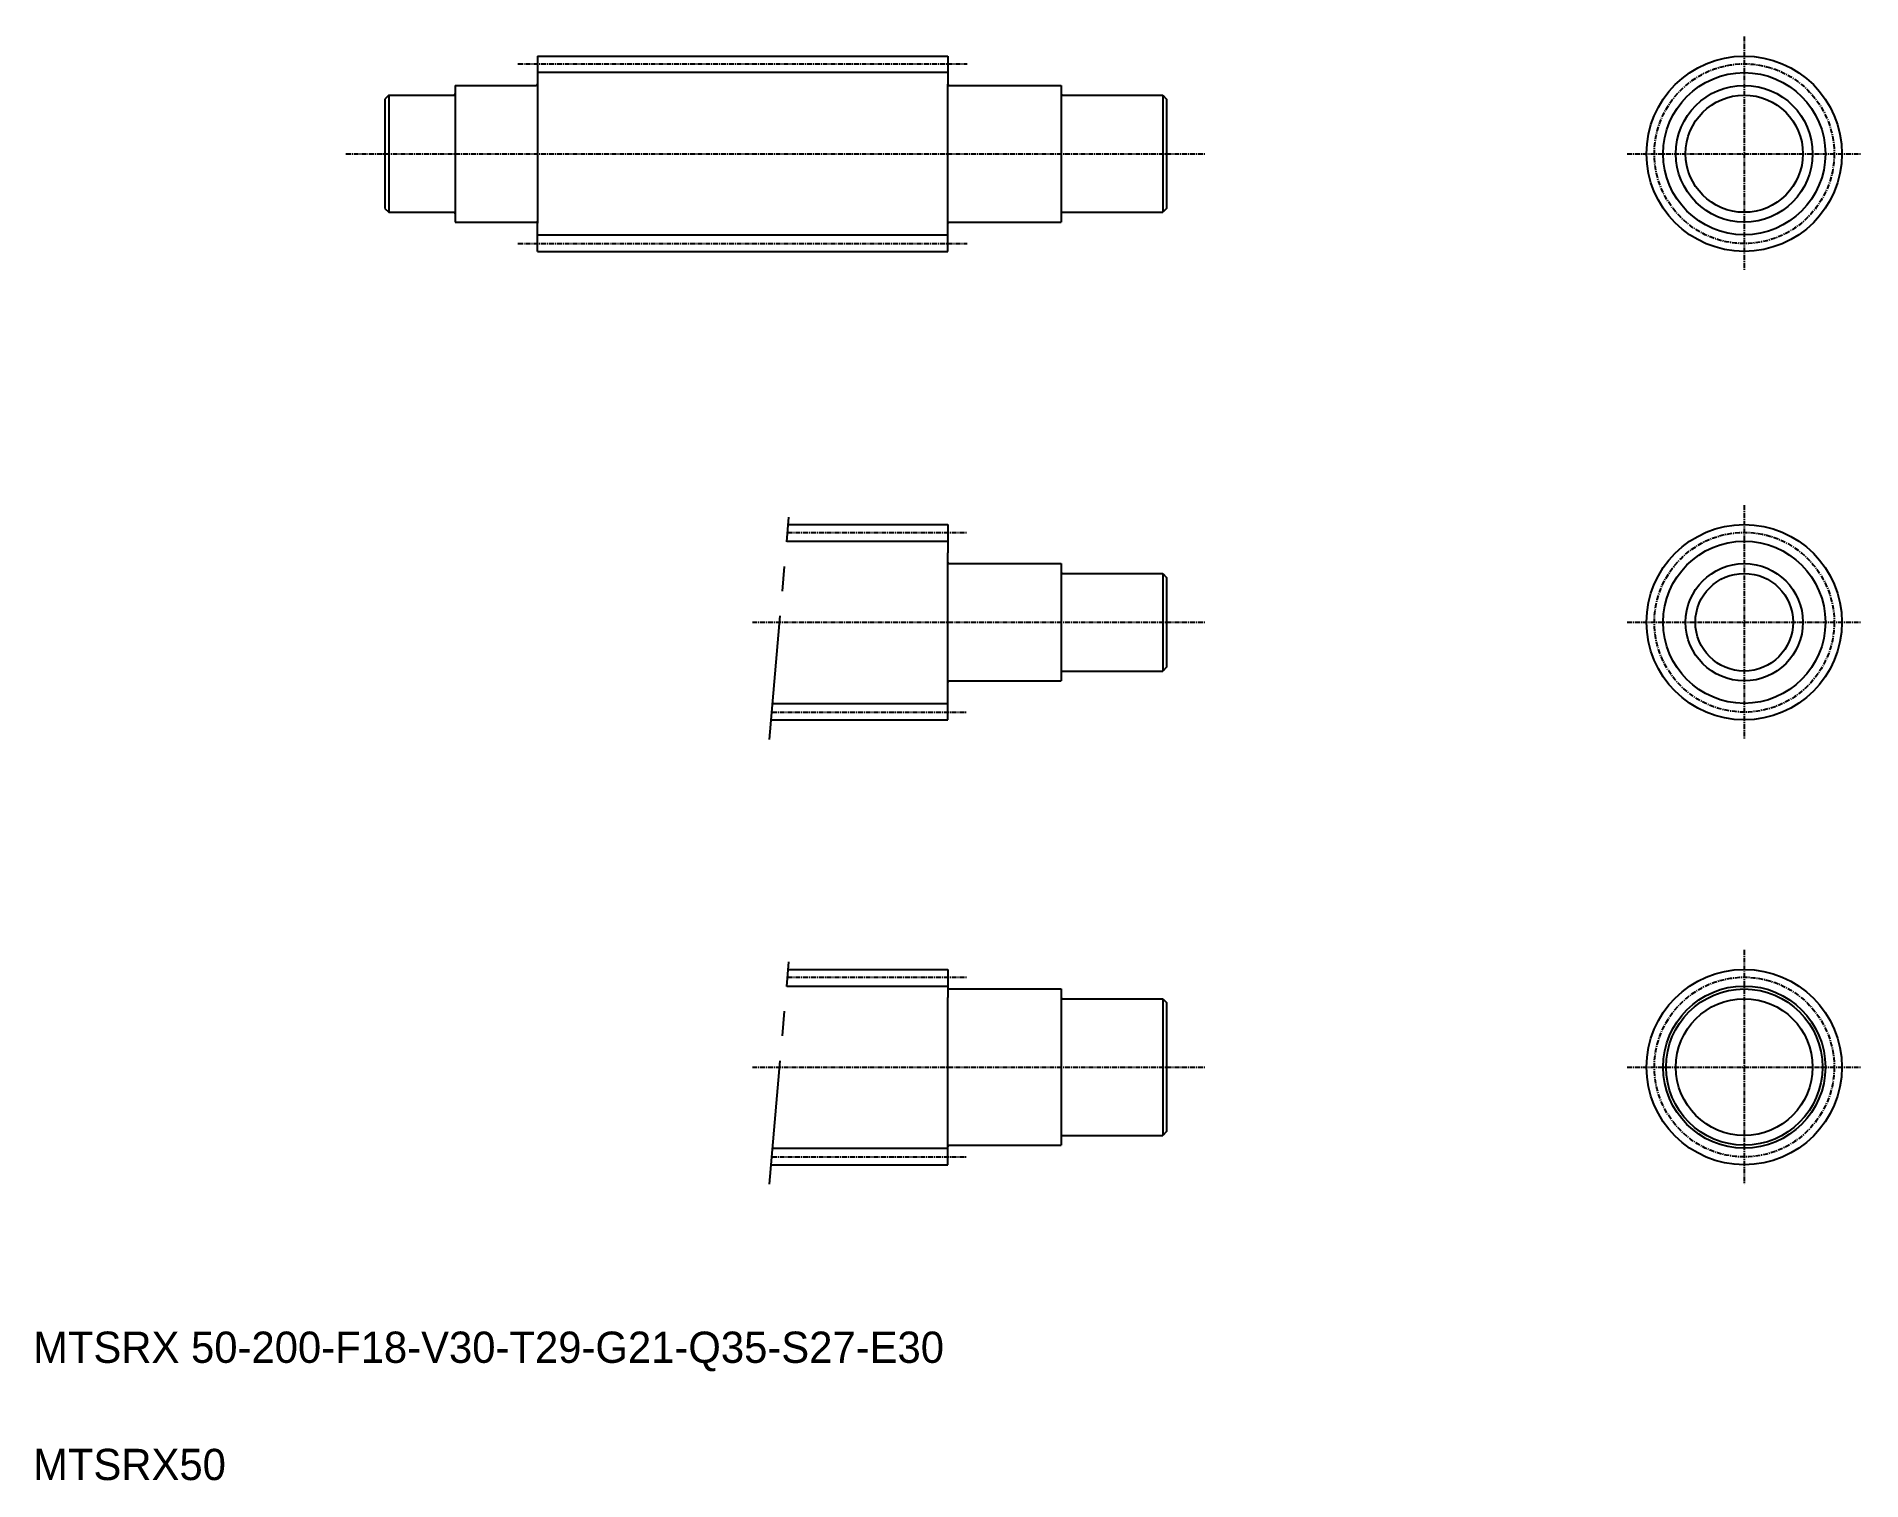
# Model space of a CAD drawing. Extents: x 11 to 478, y 10 to 379.
import ezdxf

# ---------------------------------------------------------------- set-up
doc = ezdxf.new("R2010")
doc.units = 0
doc.linetypes.add('CENTER', pattern=[2, 1.25, -0.25, 0.25, -0.25])
doc.linetypes.add('PHANTOM', pattern=[63.5, 31.75, -6.35, 6.35, -6.35, 6.35, -6.35])
doc.layers.get('0').update_dxf_attribs({"linetype": 'CONTINUOUS'})
doc.layers.add('CENTER', color=1, linetype='CENTER')

msp = doc.modelspace()

# ---------------------------------------------------------------- linework, layer by layer
at = {"color": 7, "linetype": 'CONTINUOUS'}
for p, q in [((139.03, 374.49), (244.03, 374.49)), ((139.03, 374.49), (139.03, 367.29)), ((244.03, 374.49), (244.03, 367.29)), ((101.03, 364.49), (100.03, 363.49)), ((101.03, 364.49), (117.73, 364.49)), ((101.03, 364.49), (101.03, 334.49)), ((118.03, 366.99), (118.03, 331.99)), ((118.03, 366.99), (138.73, 366.99)), ((139.03, 367.29), (139.03, 331.69)), ((244.03, 331.69), (244.03, 367.29)), ((244.33, 366.99), (273.03, 366.99)), ((273.03, 366.99), (273.03, 331.99)), ((273.33, 364.49), (299.03, 364.49)), ((299.03, 364.49), (299.03, 334.49)), ((299.03, 364.49), (300.03, 363.49)), ((100.03, 363.49), (100.03, 335.49)), ((300.03, 363.49), (300.03, 335.49)), ((100.03, 335.49), (101.03, 334.49)), ((101.03, 334.49), (117.73, 334.49)), ((118.03, 331.99), (138.73, 331.99)), ((139.03, 324.49), (139.03, 331.69)), ((244.03, 324.49), (244.03, 331.69)), ((244.33, 331.99), (273.03, 331.99)), ((273.33, 334.49), (299.03, 334.49)), ((300.03, 335.49), (299.03, 334.49)), ((139.03, 324.49), (244.03, 324.49)), ((153.49, 324.49), (153.49, 324.49)), ((167.94, 324.49), (167.94, 324.49)), ((203.23, 254.56), (244.03, 254.56)), ((244.03, 254.56), (244.03, 247.36)), ((244.03, 211.76), (244.03, 247.36)), ((244.33, 244.56), (273.03, 244.56)), ((273.03, 244.56), (273.03, 214.56)), ((273.33, 242.06), (299.03, 242.06)), ((299.03, 242.06), (299.03, 217.06)), ((299.03, 242.06), (300.03, 241.06)), ((300.03, 241.06), (300.03, 218.06)), ((273.33, 217.06), (299.03, 217.06)), ((300.03, 218.06), (299.03, 217.06)), ((244.03, 204.56), (244.03, 211.76)), ((244.33, 214.56), (273.03, 214.56)), ((198.85, 204.56), (244.03, 204.56)), ((203.23, 140.71), (244.03, 140.71)), ((244.03, 140.71), (244.03, 133.51)), ((244.33, 135.71), (273.03, 135.71)), ((273.03, 135.71), (273.03, 95.71)), ((244.03, 97.91), (244.03, 133.51)), ((273.33, 133.21), (299.03, 133.21)), ((299.03, 133.21), (299.03, 98.21)), ((299.03, 133.21), (300.03, 132.21)), ((300.03, 132.21), (300.03, 99.21)), ((273.33, 98.21), (299.03, 98.21)), ((300.03, 99.21), (299.03, 98.21)), ((244.03, 90.71), (244.03, 97.91)), ((244.33, 95.71), (273.03, 95.71)), ((198.85, 90.71), (244.03, 90.71))]:
    msp.add_line(p, q, dxfattribs=at)
at = {"color": 3, "linetype": 'CONTINUOUS'}
for p, q in [((244.03, 370.24), (139.03, 370.24)), ((139.03, 328.74), (244.03, 328.74)), ((202.86, 250.31), (244.03, 250.31)), ((199.22, 208.81), (244.03, 208.81)), ((202.86, 136.46), (244.03, 136.46)), ((199.22, 94.96), (244.03, 94.96))]:
    msp.add_line(p, q, dxfattribs=at)
at = {"color": 3, "linetype": 'PHANTOM'}
for p, q in [((198.42, 199.56), (203.66, 259.56)), ((198.42, 85.71), (203.66, 145.71))]:
    msp.add_line(p, q, dxfattribs=at)
at = {"color": 7, "linetype": 'CONTINUOUS'}
for centre, radius in [((447.83, 349.49), 25), ((447.83, 349.49), 17.5), ((447.83, 349.49), 15), ((447.83, 229.56), 25), ((447.83, 229.56), 15), ((447.83, 229.56), 12.5), ((447.83, 115.71), 25), ((447.83, 115.71), 20), ((447.83, 115.71), 17.5)]:
    msp.add_circle(centre, radius, dxfattribs=at)
at = {"color": 3, "linetype": 'CONTINUOUS'}
for centre in [(447.83, 349.49), (447.83, 229.56), (447.83, 115.71)]:
    msp.add_circle(centre, 20.75, dxfattribs=at)
at = {"color": 7, "linetype": 'CONTINUOUS'}
for centre, start, end in [((117.73, 364.79), 270, 360), ((138.73, 367.29), 270, 0), ((244.33, 367.29), 180, 270), ((273.33, 364.79), 180, 270), ((117.73, 334.19), 0, 90), ((138.73, 331.69), 0, 90), ((244.33, 331.69), 90, 180), ((273.33, 334.19), 90, 180), ((244.33, 244.86), 180, 270), ((273.33, 242.36), 180, 270), ((273.33, 216.76), 90, 180), ((244.33, 214.26), 90, 180), ((244.33, 136.01), 180, 270), ((273.33, 133.51), 180, 270), ((273.33, 97.91), 90, 180), ((244.33, 95.41), 90, 180)]:
    msp.add_arc(centre, 0.3, start, end, dxfattribs=at)
at = {"layer": 'CENTER', "color": 1, "linetype": 'CENTER'}
for p, q in [((447.83, 379.49), (447.83, 319.49)), ((134.03, 372.49), (249.03, 372.49)), ((90.03, 349.49), (310.03, 349.49)), ((417.83, 349.49), (477.83, 349.49)), ((134.03, 326.49), (249.03, 326.49)), ((447.83, 259.56), (447.83, 199.56)), ((203.05, 252.56), (249.03, 252.56)), ((194.05, 229.56), (310.03, 229.56)), ((417.83, 229.56), (477.83, 229.56)), ((199.03, 206.56), (249.03, 206.56)), ((447.83, 145.71), (447.83, 85.71)), ((203.05, 138.71), (249.03, 138.71)), ((194.05, 115.71), (310.03, 115.71)), ((417.83, 115.71), (477.83, 115.71)), ((199.03, 92.71), (249.03, 92.71))]:
    msp.add_line(p, q, dxfattribs=at)
for centre in [(447.83, 349.49), (447.83, 229.56), (447.83, 115.71)]:
    msp.add_circle(centre, 23, dxfattribs=at)

# ---------------------------------------------------------------- texts
at = {"color": 7, "linetype": 'CONTINUOUS'}
for s, p in [('MTSRX 50-200-F18-V30-T29-G21-Q35-S27-E30', (10, 40)), ('MTSRX50', (10, 10))]:
    msp.add_text(s, height=8, dxfattribs=at).set_placement(p)

doc.saveas('drawing.dxf')
